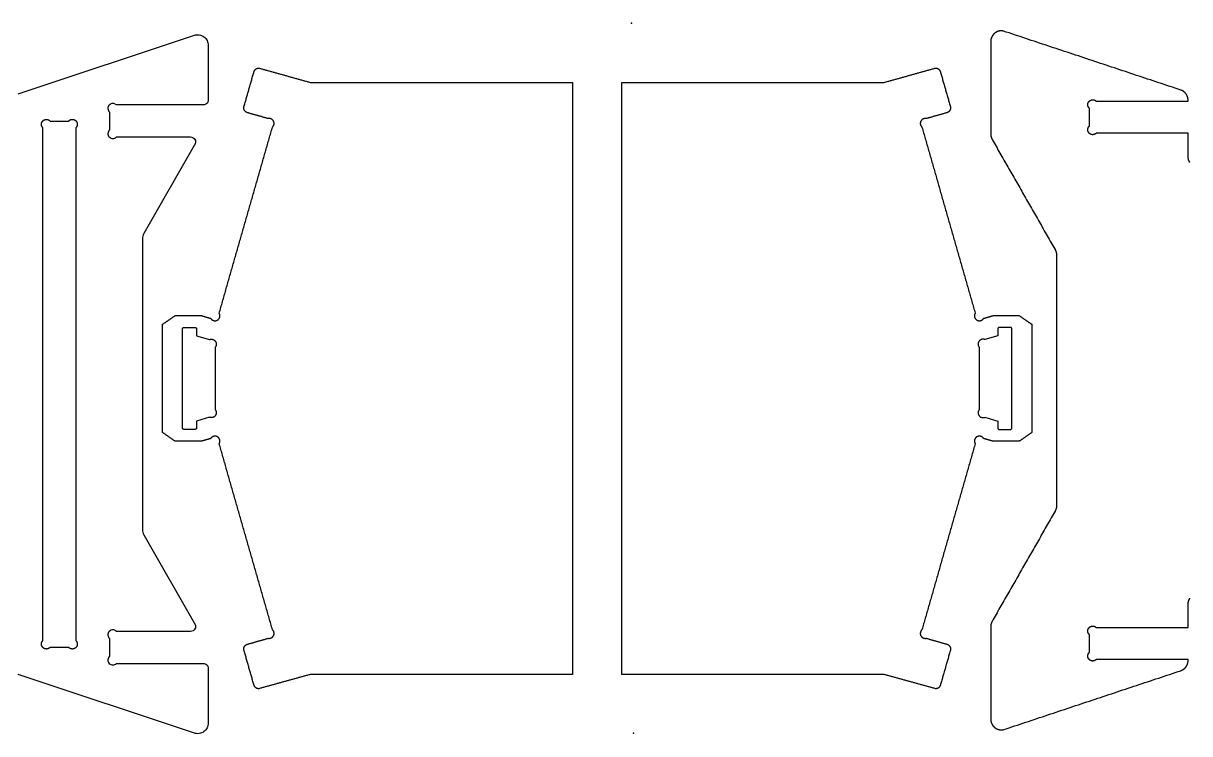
# Model space of a CAD drawing. Header units: millimetres. Extents: x 4 to 473, y -2 to 233.
# Drawn here: x 234.1 to 372.3, y 145.4 to 229.6 of the extents above; entities that cross this region are included whole.
import ezdxf

# ---------------------------------------------------------------- set-up
doc = ezdxf.new("R2010")
doc.units = ezdxf.units.MM
doc.header["$MEASUREMENT"] = 0
for name, color, linetype, true_color in [('Pilot Holes', 6, 'Continuous', 0xff00ff), ('Profile - inside', 30, 'Continuous', 0xff7f00), ('Profile - outside', 18, 'Continuous', 0x000000)]:
    doc.layers.add(name, color=color, linetype=linetype, true_color=true_color)

msp = doc.modelspace()

# ---------------------------------------------------------------- linework, layer by layer
at = {"layer": 'Pilot Holes'}
for p in [(306.17, 229.64), (306.39, 145.49)]:
    msp.add_point(p, dxfattribs=at)
at = {"layer": 'Profile - inside'}
for p, q in [((236.39, 156.46), (236.39, 217.25)), ((237.24, 218.05), (239.44, 218.05)), ((240.29, 217.25), (240.29, 156.46)), ((253.12, 193.58), (254.42, 193.58)), ((351.05, 193.58), (349.75, 193.58)), ((252.92, 181.69), (252.92, 193.38)), ((254.61, 192.58), (256.13, 192.15)), ((349.56, 192.58), (348.04, 192.15)), ((351.24, 181.69), (351.24, 193.38)), ((256.82, 191.25), (256.82, 183.82)), ((347.35, 191.25), (347.35, 183.82)), ((256.13, 182.93), (254.61, 182.49)), ((254.61, 182.49), (254.61, 181.69)), ((348.04, 182.93), (349.56, 182.49)), ((349.56, 182.49), (349.56, 181.69)), ((254.41, 181.49), (253.12, 181.49)), ((349.76, 181.49), (351.05, 181.49)), ((239.44, 155.65), (237.24, 155.65))]:
    msp.add_line(p, q, dxfattribs=at)
for points, weights, knots in [([(236.39, 217.25), (236.21, 217.42), (236.21, 217.67), (236.22, 217.92), (236.4, 218.09), (236.58, 218.26), (236.82, 218.25), (237.07, 218.24), (237.24, 218.05)], [1, 0.920850542982, 1, 0.920850542982, 1, 0.920850542982, 1, 0.920850542982, 1], [-1049.399734, -1049.399734, -1049.399734, -1046.996493, -1046.996493, -1044.593253, -1044.593253, -1042.190012, -1042.190012, -1039.786772, -1039.786772, -1039.786772]), ([(239.44, 218.05), (239.61, 218.24), (239.85, 218.25), (240.1, 218.26), (240.28, 218.09), (240.46, 217.92), (240.46, 217.67), (240.46, 217.42), (240.29, 217.25)], [1, 0.920850542982, 1, 0.920850542982, 1, 0.920850542982, 1, 0.920850542982, 1], [-1028.482511, -1028.482511, -1028.482511, -1026.079271, -1026.079271, -1023.67603, -1023.67603, -1021.27279, -1021.27279, -1018.86955, -1018.86955, -1018.86955]), ([(256.13, 192.15), (256.54, 192.31), (256.81, 191.96), (257.08, 191.61), (256.82, 191.25)], [1, 0.798143932173, 1, 0.798143932173, 1], [-592.315675, -592.315675, -592.315675, -588.436146, -588.436146, -584.556617, -584.556617, -584.556617]), ([(348.04, 192.15), (347.63, 192.31), (347.36, 191.96), (347.09, 191.61), (347.35, 191.25)], [1, 0.798143932173, 1, 0.798143932173, 1], [-592.315675, -592.315675, -592.315675, -588.436146, -588.436146, -584.556617, -584.556617, -584.556617]), ([(256.82, 183.82), (257.08, 183.46), (256.81, 183.11), (256.54, 182.76), (256.13, 182.93)], [1, 0.798143932173, 1, 0.798143932173, 1], [-546.746901, -546.746901, -546.746901, -542.867372, -542.867372, -538.987842, -538.987842, -538.987842]), ([(347.35, 183.82), (347.09, 183.46), (347.36, 183.11), (347.63, 182.76), (348.04, 182.93)], [1, 0.798143932173, 1, 0.798143932173, 1], [-546.746901, -546.746901, -546.746901, -542.867372, -542.867372, -538.987842, -538.987842, -538.987842]), ([(254.61, 181.69), (254.61, 181.61), (254.55, 181.55), (254.49, 181.49), (254.41, 181.49)], [1, 0.920654925571, 1, 0.920654925571, 1], [-525.011509, -525.011509, -525.011509, -524.209426, -524.209426, -523.407343, -523.407343, -523.407343]), ([(349.56, 181.69), (349.56, 181.61), (349.62, 181.55), (349.68, 181.49), (349.76, 181.49)], [1, 0.920654925571, 1, 0.920654925571, 1], [-525.011509, -525.011509, -525.011509, -524.209426, -524.209426, -523.407343, -523.407343, -523.407343]), ([(237.24, 155.65), (237.07, 155.47), (236.82, 155.46), (236.58, 155.45), (236.4, 155.62), (236.22, 155.79), (236.21, 156.04), (236.21, 156.29), (236.39, 156.46)], [1, 0.920850542982, 1, 0.920850542982, 1, 0.920850542982, 1, 0.920850542982, 1], [-1370.751794, -1370.751794, -1370.751794, -1368.348553, -1368.348553, -1365.945313, -1365.945313, -1363.542072, -1363.542072, -1361.138832, -1361.138832, -1361.138832]), ([(240.29, 156.46), (240.46, 156.29), (240.46, 156.04), (240.46, 155.79), (240.28, 155.62), (240.1, 155.45), (239.85, 155.46), (239.61, 155.47), (239.44, 155.65)], [1, 0.920850542982, 1, 0.920850542982, 1, 0.920850542982, 1, 0.920850542982, 1], [-1391.669016, -1391.669016, -1391.669016, -1389.265775, -1389.265775, -1386.862535, -1386.862535, -1384.459294, -1384.459294, -1382.056054, -1382.056054, -1382.056054])]:
    msp.add_rational_spline(points, weights, degree=2, knots=knots, dxfattribs=at)
for points, weights in [([(252.92, 193.38), (252.92, 193.58), (253.12, 193.58)], [1, 0.708380507079, 0.997463626502]), ([(254.42, 193.58), (254.61, 193.58), (254.61, 193.38)], [1, 0.707106781187, 1]), ([(349.75, 193.58), (349.56, 193.58), (349.56, 193.38)], [1, 0.707106781187, 1]), ([(351.24, 193.38), (351.24, 193.58), (351.05, 193.58)], [1, 0.708380507079, 0.997463626502]), ([(253.12, 181.49), (252.92, 181.49), (252.92, 181.69)], [1, 0.707106787546, 1]), ([(351.05, 181.49), (351.24, 181.49), (351.24, 181.69)], [1, 0.707106787546, 1])]:
    msp.add_rational_spline(points, weights, degree=2, dxfattribs=at)
for points in [[(254.61, 193.38), (254.61, 192.98), (254.61, 192.58)], [(349.56, 193.38), (349.56, 192.98), (349.56, 192.58)]]:
    msp.add_open_spline(points, degree=2, dxfattribs=at)
at = {"layer": 'Profile - outside'}
for p, q in [((233.45, 221.27), (254.46, 228.26)), ((254.46, 228.26), (254.61, 228.28)), ((254.61, 228.28), (254.76, 228.29)), ((254.76, 228.29), (254.91, 228.27)), ((254.91, 228.27), (255.06, 228.24)), ((255.06, 228.24), (255.2, 228.19)), ((255.2, 228.19), (255.34, 228.13)), ((255.34, 228.13), (255.46, 228.05)), ((255.46, 228.05), (255.57, 227.96)), ((255.57, 227.96), (255.68, 227.85)), ((255.68, 227.85), (255.77, 227.73)), ((255.77, 227.73), (255.85, 227.6)), ((255.85, 227.6), (255.91, 227.46)), ((255.91, 227.46), (255.95, 227.31)), ((255.95, 227.31), (255.98, 227.17)), ((255.98, 227.17), (255.99, 220.52)), ((244.18, 219.86), (244.13, 219.75)), ((244.25, 219.95), (244.18, 219.86)), ((244.34, 220.02), (244.25, 219.95)), ((244.44, 220.08), (244.34, 220.02)), ((244.55, 220.12), (244.44, 220.08)), ((244.67, 220.13), (244.55, 220.12)), ((244.78, 220.12), (244.67, 220.13)), ((244.9, 220.09), (244.78, 220.12)), ((245, 220.03), (244.9, 220.09)), ((245.09, 219.96), (245, 220.03)), ((255.5, 219.97), (245.09, 219.96)), ((255.61, 220), (255.5, 219.97)), ((255.71, 220.05), (255.61, 220)), ((255.8, 220.12), (255.71, 220.05)), ((255.88, 220.21), (255.8, 220.12)), ((255.94, 220.31), (255.88, 220.21)), ((255.97, 220.41), (255.94, 220.31)), ((255.99, 220.52), (255.97, 220.41)), ((244.1, 219.64), (244.09, 219.52)), ((244.09, 219.52), (244.11, 219.41)), ((244.13, 219.75), (244.1, 219.64)), ((244.11, 219.41), (244.15, 219.3)), ((244.15, 219.3), (244.21, 219.2)), ((244.21, 219.2), (244.29, 219.11)), ((244.29, 219.11), (244.29, 217)), ((244.11, 216.71), (244.09, 216.59)), ((244.09, 216.59), (244.1, 216.48)), ((244.1, 216.48), (244.13, 216.36)), ((244.15, 216.82), (244.11, 216.71)), ((244.13, 216.36), (244.18, 216.25)), ((244.21, 216.92), (244.15, 216.82)), ((244.18, 216.25), (244.25, 216.16)), ((244.29, 217), (244.21, 216.92)), ((244.25, 216.16), (244.34, 216.09)), ((244.34, 216.09), (244.44, 216.03)), ((244.44, 216.03), (244.55, 215.99)), ((244.55, 215.99), (244.67, 215.98)), ((244.67, 215.98), (244.78, 215.99)), ((244.78, 215.99), (244.9, 216.03)), ((244.9, 216.03), (245, 216.08)), ((245, 216.08), (245.09, 216.16)), ((245.09, 216.16), (253.89, 216.16)), ((253.89, 216.16), (254.04, 216.14)), ((254.04, 216.14), (254.18, 216.08)), ((254.18, 216.08), (254.31, 215.98)), ((254.31, 215.98), (254.4, 215.86)), ((254.4, 215.86), (254.46, 215.73)), ((254.46, 215.73), (254.48, 215.57)), ((254.46, 215.42), (248.35, 204.7)), ((254.48, 215.57), (254.46, 215.42)), ((248.35, 204.7), (248.28, 204.55)), ((248.2, 204.23), (248.19, 204.07)), ((248.19, 204.07), (248.19, 169.64)), ((248.23, 204.39), (248.2, 204.23)), ((248.28, 204.55), (248.23, 204.39)), ((248.19, 169.64), (248.2, 169.48)), ((248.2, 169.48), (248.23, 169.32)), ((248.23, 169.32), (248.28, 169.16)), ((248.28, 169.16), (248.35, 169.01)), ((248.35, 169.01), (254.46, 158.29)), ((244.34, 157.62), (244.25, 157.55)), ((244.44, 157.68), (244.34, 157.62)), ((244.55, 157.72), (244.44, 157.68)), ((244.67, 157.73), (244.55, 157.72)), ((244.78, 157.72), (244.67, 157.73)), ((244.9, 157.68), (244.78, 157.72)), ((245, 157.63), (244.9, 157.68)), ((245.09, 157.55), (245, 157.63)), ((254.18, 157.63), (254.04, 157.57)), ((254.31, 157.73), (254.18, 157.63)), ((254.4, 157.85), (254.31, 157.73)), ((254.46, 157.98), (254.4, 157.85)), ((254.46, 158.29), (254.48, 158.14)), ((254.48, 158.14), (254.46, 157.98)), ((244.1, 157.23), (244.09, 157.12)), ((244.09, 157.12), (244.11, 157)), ((244.13, 157.35), (244.1, 157.23)), ((244.11, 157), (244.15, 156.89)), ((244.18, 157.45), (244.13, 157.35)), ((244.15, 156.89), (244.21, 156.79)), ((244.25, 157.55), (244.18, 157.45)), ((244.21, 156.79), (244.29, 156.71)), ((244.29, 156.71), (244.29, 154.6)), ((253.89, 157.55), (245.09, 157.55)), ((254.04, 157.57), (253.89, 157.55)), ((244.11, 154.3), (244.09, 154.19)), ((244.09, 154.19), (244.1, 154.07)), ((244.1, 154.07), (244.13, 153.96)), ((244.15, 154.41), (244.11, 154.3)), ((244.13, 153.96), (244.18, 153.85)), ((244.21, 154.51), (244.15, 154.41)), ((244.18, 153.85), (244.25, 153.76)), ((244.29, 154.6), (244.21, 154.51)), ((244.25, 153.76), (244.34, 153.68)), ((244.34, 153.68), (244.44, 153.63)), ((244.44, 153.63), (244.55, 153.59)), ((244.55, 153.59), (244.67, 153.58)), ((244.67, 153.58), (244.78, 153.59)), ((244.78, 153.59), (244.9, 153.62)), ((244.9, 153.62), (245, 153.68)), ((245, 153.68), (245.09, 153.75)), ((245.09, 153.75), (255.5, 153.74)), ((255.5, 153.74), (255.61, 153.71)), ((255.61, 153.71), (255.71, 153.66)), ((255.71, 153.66), (255.8, 153.59)), ((255.8, 153.59), (255.88, 153.5)), ((255.88, 153.5), (255.94, 153.4)), ((254.46, 145.45), (233.45, 152.44)), ((255.94, 153.4), (255.97, 153.3)), ((255.97, 153.3), (255.99, 153.19)), ((255.99, 153.19), (255.98, 146.54)), ((255.98, 146.54), (255.95, 146.4)), ((254.61, 145.43), (254.46, 145.45)), ((254.76, 145.42), (254.61, 145.43)), ((254.91, 145.44), (254.76, 145.42)), ((255.06, 145.47), (254.91, 145.44)), ((255.2, 145.52), (255.06, 145.47)), ((255.34, 145.58), (255.2, 145.52)), ((255.46, 145.66), (255.34, 145.58)), ((255.57, 145.75), (255.46, 145.66)), ((255.68, 145.86), (255.57, 145.75)), ((255.77, 145.98), (255.68, 145.86)), ((255.85, 146.11), (255.77, 145.98)), ((255.91, 146.25), (255.85, 146.11)), ((255.95, 146.4), (255.91, 146.25))]:
    msp.add_line(p, q, dxfattribs=at)
for points in [[(348.94, 228.18), (348.91, 228.12), (348.87, 228.05)], [(349.04, 228.3), (348.99, 228.24), (348.94, 228.18)], [(349.14, 228.41), (349.09, 228.36), (349.04, 228.3)], [(349.25, 228.5), (349.2, 228.46), (349.14, 228.41)], [(349.38, 228.58), (349.32, 228.54), (349.25, 228.5)], [(349.51, 228.65), (349.44, 228.61), (349.38, 228.58)], [(349.65, 228.7), (349.58, 228.67), (349.51, 228.65)], [(349.8, 228.73), (349.73, 228.71), (349.65, 228.7)], [(349.96, 228.74), (349.88, 228.73), (349.8, 228.73)], [(350.11, 228.74), (350.03, 228.74), (349.96, 228.74)], [(350.25, 228.71), (350.18, 228.73), (350.11, 228.74)], [(371.26, 221.72), (360.76, 225.22), (350.25, 228.71)], [(348.74, 227.62), (348.73, 222.06), (348.73, 216.5)], [(348.76, 227.77), (348.75, 227.69), (348.74, 227.62)], [(348.81, 227.91), (348.78, 227.84), (348.76, 227.77)], [(348.87, 228.05), (348.84, 227.98), (348.81, 227.91)], [(261.97, 224.33), (265.02, 223.48), (268.08, 222.64)], [(336.09, 222.64), (339.15, 223.48), (342.2, 224.33)], [(268.08, 222.64), (283.61, 222.64), (299.15, 222.64)], [(299.15, 222.64), (299.15, 187.54), (299.15, 152.44)], [(305.02, 152.44), (305.02, 187.54), (305.02, 222.64)], [(305.02, 222.64), (320.55, 222.64), (336.09, 222.64)], [(371.44, 221.65), (371.35, 221.69), (371.26, 221.72)], [(371.6, 221.55), (371.52, 221.6), (371.44, 221.65)], [(371.76, 221.42), (371.68, 221.48), (371.6, 221.55)], [(371.89, 221.26), (371.82, 221.34), (371.76, 221.42)], [(371.99, 221.09), (371.94, 221.17), (371.89, 221.26)], [(360.23, 219.97), (360.24, 220.03), (360.24, 220.09)], [(360.25, 219.86), (360.24, 219.91), (360.23, 219.97)], [(360.24, 220.09), (360.25, 220.14), (360.27, 220.2)], [(360.29, 219.75), (360.27, 219.8), (360.25, 219.86)], [(360.27, 220.2), (360.3, 220.25), (360.32, 220.31)], [(360.32, 220.31), (360.36, 220.35), (360.39, 220.4)], [(360.39, 220.4), (360.44, 220.44), (360.48, 220.47)], [(360.48, 220.47), (360.53, 220.5), (360.58, 220.53)], [(360.58, 220.53), (360.64, 220.55), (360.7, 220.57)], [(360.7, 220.57), (360.75, 220.57), (360.81, 220.58)], [(360.81, 220.58), (360.87, 220.58), (360.93, 220.57)], [(360.93, 220.57), (360.98, 220.55), (361.04, 220.54)], [(361.04, 220.54), (361.09, 220.51), (361.14, 220.48)], [(361.14, 220.48), (361.19, 220.44), (361.23, 220.41)], [(361.23, 220.41), (366.68, 220.41), (372.13, 220.41)], [(372.07, 220.9), (372.03, 220.99), (371.99, 221.09)], [(372.11, 220.71), (372.09, 220.8), (372.07, 220.9)], [(372.13, 220.41), (372.12, 220.56), (372.11, 220.71)], [(360.35, 219.64), (360.32, 219.7), (360.29, 219.75)], [(360.43, 219.56), (360.39, 219.6), (360.35, 219.64)], [(360.43, 217.45), (360.43, 218.51), (360.43, 219.56)], [(257.28, 195.27), (260.43, 206.3), (263.59, 217.33)], [(340.58, 217.33), (343.73, 206.3), (346.89, 195.27)], [(360.23, 217.04), (360.24, 217.1), (360.25, 217.15)], [(360.25, 217.15), (360.27, 217.21), (360.29, 217.27)], [(360.29, 217.27), (360.32, 217.32), (360.35, 217.37)], [(360.35, 217.37), (360.39, 217.41), (360.43, 217.45)], [(348.73, 216.5), (348.73, 216.42), (348.74, 216.34)], [(348.74, 216.34), (348.75, 216.26), (348.77, 216.18)], [(348.77, 216.18), (348.8, 216.1), (348.82, 216.02)], [(348.82, 216.02), (348.86, 215.95), (348.89, 215.88)], [(348.89, 215.88), (352.63, 209.34), (356.36, 202.81)], [(360.24, 216.92), (360.24, 216.98), (360.23, 217.04)], [(360.27, 216.81), (360.25, 216.87), (360.24, 216.92)], [(360.32, 216.7), (360.3, 216.76), (360.27, 216.81)], [(360.39, 216.61), (360.36, 216.66), (360.32, 216.7)], [(360.48, 216.54), (360.44, 216.58), (360.39, 216.61)], [(360.58, 216.48), (360.53, 216.51), (360.48, 216.54)], [(360.7, 216.44), (360.64, 216.46), (360.58, 216.48)], [(360.81, 216.43), (360.75, 216.44), (360.7, 216.44)], [(360.93, 216.44), (360.87, 216.44), (360.81, 216.43)], [(361.04, 216.48), (360.98, 216.46), (360.93, 216.44)], [(361.14, 216.53), (361.09, 216.5), (361.04, 216.48)], [(361.23, 216.6), (361.19, 216.57), (361.14, 216.53)], [(372.13, 216.6), (366.68, 216.6), (361.23, 216.6)], [(372.13, 213.83), (372.13, 215.22), (372.13, 216.6)], [(372.14, 213.64), (372.14, 213.73), (372.13, 213.83)], [(372.19, 213.43), (372.17, 213.54), (372.14, 213.64)], [(372.28, 213.24), (372.24, 213.34), (372.19, 213.43)], [(372.34, 213.15), (372.31, 213.19), (372.28, 213.24)], [(356.36, 202.81), (356.4, 202.74), (356.43, 202.66)], [(356.43, 202.66), (356.46, 202.58), (356.48, 202.51)], [(356.48, 202.51), (356.5, 202.43), (356.52, 202.34)], [(356.52, 202.34), (356.52, 202.26), (356.53, 202.18)], [(356.53, 202.18), (356.53, 187.31), (356.53, 172.43)], [(250.58, 193.96), (251.32, 194.47), (252.06, 194.98)], [(252.06, 194.98), (253.62, 194.98), (255.17, 194.98)], [(255.17, 194.98), (255.73, 194.82), (256.28, 194.66)], [(347.89, 194.66), (348.44, 194.82), (349, 194.98)], [(349, 194.98), (350.55, 194.98), (352.11, 194.98)], [(352.11, 194.98), (352.85, 194.47), (353.59, 193.96)], [(250.58, 181.12), (250.58, 187.54), (250.58, 193.96)], [(353.59, 193.96), (353.59, 187.54), (353.59, 181.12)], [(252.06, 180.09), (251.32, 180.6), (250.58, 181.12)], [(353.59, 181.12), (352.85, 180.6), (352.11, 180.09)], [(255.17, 180.09), (253.62, 180.09), (252.06, 180.09)], [(256.28, 180.41), (255.73, 180.25), (255.17, 180.09)], [(263.59, 157.75), (260.43, 168.78), (257.28, 179.81)], [(346.89, 179.81), (343.73, 168.78), (340.58, 157.75)], [(349, 180.09), (348.44, 180.25), (347.89, 180.41)], [(352.11, 180.09), (350.55, 180.09), (349, 180.09)], [(356.36, 171.81), (352.63, 165.27), (348.89, 158.74)], [(356.43, 171.95), (356.4, 171.88), (356.36, 171.81)], [(356.48, 172.11), (356.46, 172.03), (356.43, 171.95)], [(356.52, 172.27), (356.5, 172.19), (356.48, 172.11)], [(356.53, 172.43), (356.52, 172.35), (356.52, 172.27)], [(372.13, 160.78), (372.14, 160.88), (372.14, 160.98)], [(372.13, 158.02), (372.13, 159.4), (372.13, 160.78)], [(372.14, 160.98), (372.17, 161.08), (372.19, 161.18)], [(372.19, 161.18), (372.24, 161.28), (372.28, 161.38)], [(372.28, 161.38), (372.31, 161.42), (372.34, 161.47)], [(348.74, 158.27), (348.73, 158.19), (348.73, 158.11)], [(348.73, 158.11), (348.73, 152.55), (348.74, 147)], [(348.77, 158.44), (348.75, 158.36), (348.74, 158.27)], [(348.82, 158.59), (348.8, 158.51), (348.77, 158.44)], [(348.89, 158.74), (348.86, 158.67), (348.82, 158.59)], [(360.23, 157.58), (360.24, 157.63), (360.24, 157.69)], [(360.24, 157.69), (360.25, 157.75), (360.27, 157.8)], [(360.27, 157.8), (360.3, 157.86), (360.32, 157.91)], [(360.32, 157.91), (360.36, 157.96), (360.39, 158)], [(360.39, 158), (360.44, 158.04), (360.48, 158.08)], [(360.48, 158.08), (360.53, 158.11), (360.58, 158.14)], [(360.58, 158.14), (360.64, 158.15), (360.7, 158.17)], [(360.7, 158.17), (360.75, 158.18), (360.81, 158.18)], [(360.81, 158.18), (360.87, 158.18), (360.93, 158.17)], [(360.93, 158.17), (360.98, 158.16), (361.04, 158.14)], [(361.04, 158.14), (361.09, 158.11), (361.14, 158.08)], [(361.14, 158.08), (361.19, 158.05), (361.23, 158.01)], [(361.23, 158.01), (366.68, 158.01), (372.13, 158.02)], [(360.25, 157.46), (360.24, 157.52), (360.23, 157.58)], [(360.29, 157.35), (360.27, 157.4), (360.25, 157.46)], [(360.35, 157.25), (360.32, 157.3), (360.29, 157.35)], [(360.43, 157.16), (360.39, 157.21), (360.35, 157.25)], [(360.43, 155.06), (360.43, 156.11), (360.43, 157.16)], [(360.25, 154.76), (360.27, 154.81), (360.29, 154.87)], [(360.29, 154.87), (360.32, 154.92), (360.35, 154.97)], [(360.35, 154.97), (360.39, 155.01), (360.43, 155.06)], [(360.23, 154.64), (360.24, 154.7), (360.25, 154.76)], [(360.24, 154.53), (360.24, 154.59), (360.23, 154.64)], [(360.27, 154.41), (360.25, 154.47), (360.24, 154.53)], [(360.32, 154.31), (360.3, 154.36), (360.27, 154.41)], [(360.39, 154.22), (360.36, 154.26), (360.32, 154.31)], [(360.48, 154.14), (360.44, 154.18), (360.39, 154.22)], [(360.58, 154.08), (360.53, 154.11), (360.48, 154.14)], [(360.7, 154.05), (360.64, 154.06), (360.58, 154.08)], [(360.81, 154.03), (360.75, 154.04), (360.7, 154.05)], [(360.93, 154.04), (360.87, 154.04), (360.81, 154.03)], [(361.04, 154.08), (360.98, 154.06), (360.93, 154.04)], [(361.14, 154.13), (361.09, 154.11), (361.04, 154.08)], [(361.23, 154.21), (361.19, 154.17), (361.14, 154.13)], [(372.13, 154.2), (366.68, 154.2), (361.23, 154.21)], [(371.89, 153.36), (371.94, 153.44), (371.99, 153.53)], [(371.99, 153.53), (372.03, 153.62), (372.07, 153.72)], [(372.07, 153.72), (372.09, 153.81), (372.11, 153.91)], [(372.11, 153.91), (372.12, 154.05), (372.13, 154.2)], [(268.08, 152.44), (265.02, 151.59), (261.97, 150.75)], [(299.15, 152.44), (283.61, 152.44), (268.08, 152.44)], [(336.09, 152.44), (320.55, 152.44), (305.02, 152.44)], [(342.2, 150.75), (339.15, 151.59), (336.09, 152.44)], [(350.25, 145.9), (360.76, 149.4), (371.26, 152.89)], [(371.26, 152.89), (371.35, 152.93), (371.44, 152.97)], [(371.44, 152.97), (371.52, 153.02), (371.6, 153.07)], [(371.6, 153.07), (371.68, 153.13), (371.76, 153.2)], [(371.76, 153.2), (371.82, 153.28), (371.89, 153.36)], [(348.74, 147), (348.75, 146.92), (348.76, 146.85)], [(348.76, 146.85), (348.78, 146.78), (348.81, 146.7)], [(348.81, 146.7), (348.84, 146.63), (348.87, 146.56)], [(348.87, 146.56), (348.91, 146.5), (348.94, 146.43)], [(348.94, 146.43), (348.99, 146.37), (349.04, 146.31)], [(349.04, 146.31), (349.09, 146.26), (349.14, 146.21)], [(349.14, 146.21), (349.2, 146.16), (349.25, 146.11)], [(349.25, 146.11), (349.32, 146.07), (349.38, 146.03)], [(349.38, 146.03), (349.44, 146), (349.51, 145.97)], [(349.51, 145.97), (349.58, 145.94), (349.65, 145.92)], [(349.65, 145.92), (349.73, 145.9), (349.8, 145.89)], [(349.8, 145.89), (349.88, 145.88), (349.96, 145.87)], [(349.96, 145.87), (350.03, 145.88), (350.11, 145.88)], [(350.11, 145.88), (350.18, 145.89), (350.25, 145.9)]]:
    msp.add_open_spline(points, degree=2, dxfattribs=at)
for points, weights, knots in [([(263.09, 218.34), (261.86, 218.69), (260.63, 219.04), (260.06, 219.2), (260.22, 219.77), (260.81, 221.83), (261.41, 223.9), (261.53, 224.33), (261.97, 224.33)], [1, 1, 1, 0.707106781186, 1, 1, 1, 0.798348650976, 1], [2443.939615, 2443.939615, 2443.939615, 2457.071879, 2457.071879, 2461.784268, 2461.784268, 2483.848363, 2483.848363, 2487.725853, 2487.725853, 2487.725853]), ([(342.2, 224.33), (342.64, 224.33), (342.76, 223.9), (343.35, 221.83), (343.95, 219.77), (344.11, 219.2), (343.54, 219.04), (342.31, 218.69), (341.08, 218.34)], [1, 0.798348650976, 1, 1, 1, 0.707106781186, 1, 1, 1], [-37.063909, -37.063909, -37.063909, -33.186419, -33.186419, -11.122323, -11.122323, -6.409934, -6.409934, 6.722329, 6.722329, 6.722329]), ([(263.59, 217.33), (263.92, 217.62), (263.73, 218.02), (263.53, 218.43), (263.09, 218.34)], [1, 0.793832045243, 1, 0.793832045243, 1], [2436.095075, 2436.095075, 2436.095075, 2440.017345, 2440.017345, 2443.939615, 2443.939615, 2443.939615]), ([(341.08, 218.34), (340.64, 218.43), (340.44, 218.02), (340.25, 217.62), (340.58, 217.33)], [1, 0.793832045243, 1, 0.793832045243, 1], [6.722329, 6.722329, 6.722329, 10.644599, 10.644599, 14.56687, 14.56687, 14.56687]), ([(256.28, 194.66), (256.58, 194.16), (257.08, 194.46), (257.59, 194.77), (257.28, 195.27)], [1, 0.707106902728, 1, 0.707106902728, 1], [2309.02685, 2309.02685, 2309.02685, 2313.739238, 2313.739238, 2318.451626, 2318.451626, 2318.451626]), ([(346.89, 195.27), (346.58, 194.77), (347.08, 194.46), (347.59, 194.16), (347.89, 194.66)], [1, 0.707106902728, 1, 0.707106902728, 1], [132.210318, 132.210318, 132.210318, 136.922706, 136.922706, 141.635094, 141.635094, 141.635094]), ([(257.28, 179.81), (257.59, 180.31), (257.08, 180.61), (256.58, 180.91), (256.28, 180.41)], [1, 0.707106902729, 1, 0.707106902729, 1], [3396.892274, 3396.892274, 3396.892274, 3401.604662, 3401.604662, 3406.31705, 3406.31705, 3406.31705]), ([(347.89, 180.41), (347.59, 180.91), (347.08, 180.61), (346.58, 180.31), (346.89, 179.81)], [1, 0.707106902729, 1, 0.707106902729, 1], [-955.655105, -955.655105, -955.655105, -950.942717, -950.942717, -946.230329, -946.230329, -946.230329]), ([(263.09, 156.73), (263.53, 156.65), (263.73, 157.05), (263.92, 157.45), (263.59, 157.75)], [1, 0.793832045243, 1, 0.793832045243, 1], [3271.404285, 3271.404285, 3271.404285, 3275.326555, 3275.326555, 3279.248825, 3279.248825, 3279.248825]), ([(340.58, 157.75), (340.25, 157.45), (340.44, 157.05), (340.64, 156.65), (341.08, 156.73)], [1, 0.793832045243, 1, 0.793832045243, 1], [-828.586881, -828.586881, -828.586881, -824.66461, -824.66461, -820.74234, -820.74234, -820.74234]), ([(261.97, 150.75), (261.53, 150.75), (261.41, 151.17), (260.81, 153.24), (260.22, 155.31), (260.06, 155.87), (260.63, 156.03), (261.86, 156.38), (263.09, 156.73)], [1, 0.798348650976, 1, 1, 1, 0.707106781186, 1, 1, 1], [3227.618047, 3227.618047, 3227.618047, 3231.495537, 3231.495537, 3253.559632, 3253.559632, 3258.272021, 3258.272021, 3271.404285, 3271.404285, 3271.404285]), ([(341.08, 156.73), (342.31, 156.38), (343.54, 156.03), (344.11, 155.87), (343.95, 155.31), (343.35, 153.24), (342.76, 151.17), (342.64, 150.75), (342.2, 150.75)], [1, 1, 1, 0.707106781186, 1, 1, 1, 0.798348650976, 1], [-820.74234, -820.74234, -820.74234, -807.610076, -807.610076, -802.897688, -802.897688, -780.833592, -780.833592, -776.956102, -776.956102, -776.956102])]:
    msp.add_rational_spline(points, weights, degree=2, knots=knots, dxfattribs=at)

doc.saveas('drawing.dxf')
